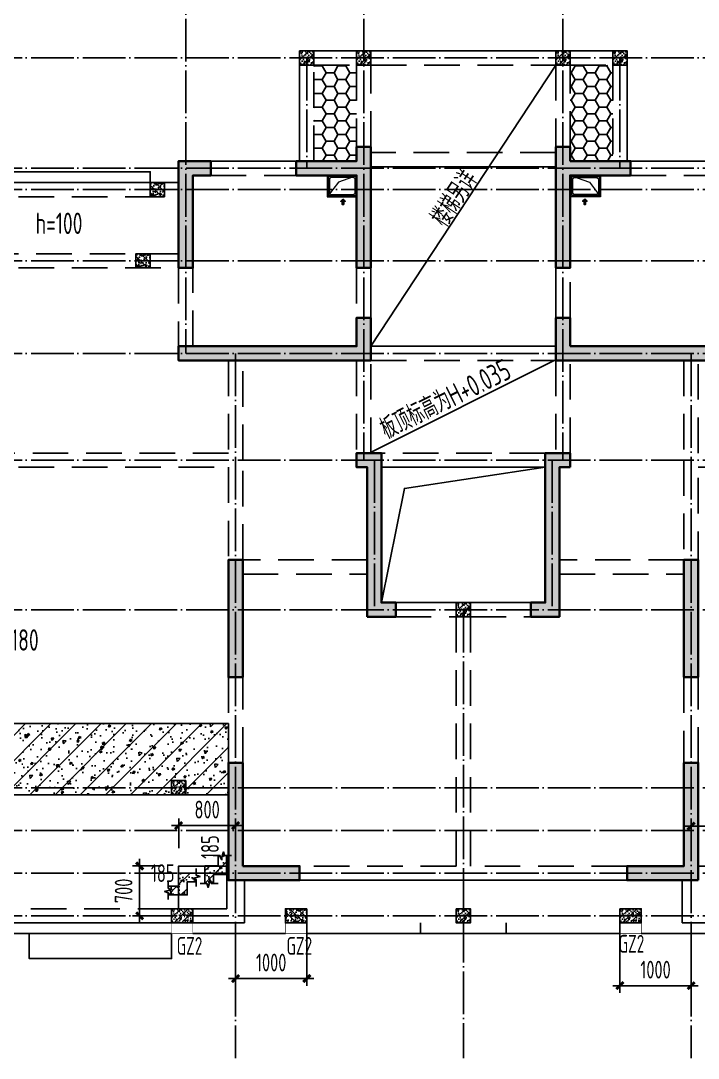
# Model space of a CAD drawing. Extents: x 393367 to 3005760, y 4998 to 826018.
# Drawn here: x 2527692 to 2537211, y 280619 to 295190 of the extents above; entities that cross this region are included whole.
import ezdxf
from ezdxf.enums import TextEntityAlignment as Align

# ---------------------------------------------------------------- set-up
doc = ezdxf.new("R2010")
doc.units = 0
doc.header["$LTSCALE"] = 1000
for name, pattern in [('DASH', [0.35, 0.25, -0.1]), ('DASHED', [0.75, 0.5, -0.25]), ('DOTE', [2.42, 2, -0.2, 0.02, -0.2])]:
    doc.linetypes.add(name, pattern=pattern)
doc.layers.get('0').update_dxf_attribs({"linetype": 'CONTINUOUS'})
doc.layers.get('Defpoints').update_dxf_attribs({"linetype": 'CONTINUOUS'})
for name, color, linetype in [('BEAM', 4, 'DASH'), ('COLU', 7, 'CONTINUOUS'), ('DIM', 3, 'CONTINUOUS'), ('DOTE', 8, 'DOTE'), ('PUB_HATCH', 8, 'CONTINUOUS'), ('ROOF', 183, 'CONTINUOUS'), ('S-引出线', 40, 'CONTINUOUS'), ('S-板负筋标注', 7, 'CONTINUOUS'), ('S-构造柱', 212, 'CONTINUOUS'), ('S-构造柱编号', 130, 'CONTINUOUS'), ('S-梁', 4, 'DASHED'), ('S-梁实线', 4, 'CONTINUOUS'), ('S-楼板文字', 7, 'CONTINUOUS'), ('S-洞口边线', 7, 'CONTINUOUS'), ('S-砼墙', 150, 'CONTINUOUS'), ('S-砼墙填充', 251, 'CONTINUOUS'), ('S-降板填充', 75, 'CONTINUOUS'), ('THIN', 7, 'CONTINUOUS'), ('建筑-排气道', 9, 'CONTINUOUS'), ('看线', 251, 'CONTINUOUS')]:
    doc.layers.add(name, color=color, linetype=linetype)
for name, color, linetype, lineweight in [('DIM_IDEN', 3, 'CONTINUOUS', 15), ('LVTRY', 1, 'CONTINUOUS', 13), ('立面-洞口示意', 214, 'CONTINUOUS', 13)]:
    doc.layers.add(name, color=color, linetype=linetype, lineweight=lineweight)
doc.styles.add('TSSD_Rein', font='Tssdeng.shx', dxfattribs={"width": 0.7, "bigfont": 'hztxt.shx'})
doc.dimstyles.new('TSSD_100_100$0', dxfattribs={"dimtxt": 250, "dimasz": 100, "dimexe": 100, "dimexo": 250, "dimgap": 100, "dimtad": 1, "dimdec": 0, "dimzin": 0, "dimdsep": 46, "dimtxsty": 'TSSD_Rein', "dimblk": 'ARCHTICK', "dimcen": 0, "dimdle": 100, "dimclrt": 7, "dimadec": 0, "dimazin": 0, "dimtfac": 1, "dimtdec": 0, "dimtix": 1, "dimtmove": 2, "dimatfit": 3, "dimldrblk": '_tsdbk', "dimfxl": 1, "dimtolj": 1, "dimtzin": 0, "dimarcsym": 0})

# ---------------------------------------------------------------- blocks, each defined once
blk = doc.blocks.new('A$C427E36F2')
at = {"layer": 'DOTE', "linetype": 'DOTE', "ltscale": 0.3}
for p, q in [((44000, 20850), (44000, 14700)), ((46500, 20850), (46500, 13200)), ((49300, 20850), (49300, 13200)), ((4800, 18850), (63600, 18850)), ((45700, 18850), (45700, 17300)), ((50100, 18850), (50100, 17300)), ((4800, 17300), (63600, 17300)), ((4800, 17000), (63600, 17000)), ((4800, 16000), (63600, 16000)), ((4800, 14700), (63600, 14700)), ((44700, 14700), (44700, 4800)), ((51100, 14700), (51100, 4800)), ((4800, 13200), (63600, 13200)), ((46650, 13200), (46650, 11100)), ((49150, 13200), (49150, 11100)), ((4800, 11100), (63600, 11100)), ((47900, 11100), (47900, 4800)), ((4800, 8600), (63600, 8600)), ((4800, 8000), (63600, 8000)), ((4800, 7400), (63600, 7400)), ((4800, 6800), (63600, 6800))]:
    blk.add_line(p, q, dxfattribs=at)
blk = doc.blocks.new('A$C3AD31606')
at = {"layer": 'BEAM', "linetype": 'ByBlock'}
h = blk.add_hatch(dxfattribs=at)
h.set_pattern_fill('ARMORED', color=252, scale=50, angle=180, style=0)
h.set_pattern_definition([(230, (-186570.94, 1916511.6), (-358.63009, 31.376067), [37.5, -412.5]), (175, (-186570.94, 1916511.6), (69.37567, -376.09607), [30, -330]), (280.4514, (-186600.83, 1916514.23), (-289.25469, -344.71977), [31.870095, -350.571056]), (226.1842, (-186570.94, 1916411.6), (-533.62052, 82.75951), [56.25, -618.75]), (276.6356, (-186615.4, 1916418.5), (-467.33135, -487.05894), [47.80514, -525.8565]), (171.1842, (-186570.94, 1916411.6), (-467.33097, -487.0593), [45, -495]), (201, (-186620.94, 1916436.6), (-298.453526, 201.309445), [37.5, -412.5]), (146, (-186620.94, 1916436.6), (-121.657666, -362.57502), [30, -330]), (251.4514, (-186645.8, 1916453.4), (-420.111314, -161.26525), [31.870095, -350.571056]), (217.5, (-186570.94, 1916511.61), (-6.079928, -166.446927), [0, -326, 0, -335, 0, -331.25]), (187.5, (-186570.94, 1916511.61), (-131.534769, -197.205856), [0, -191, 0, -318.5, 0, -126.25]), (147.5, (-186459.44, 1916511.61), (-266.911218, 11.277436), [0, -125, 0, -390, 0, -517.5]), (137.5, (-186409.44, 1916511.61), (-291.593085, -50.05249), [0, -162.5, 0, -259, 0, -367.5]), (225, (-186570.94, 1916511.61), (176.776695, -176.776695), [])])
h.paths.add_polyline_path([(37900, 2090), (31100, 2090), (31100, 3090), (37900, 3090)])
at = {"layer": 'S-构造柱'}
h = blk.add_hatch(dxfattribs=at)
h.set_pattern_fill('ARMORED', color=256, scale=15, angle=-90, style=0)
h.set_pattern_definition([(220, (193289.31, 3291013.78), (9.4128202, -107.5890274), [11.25, -123.75]), (275, (193289.31, 3291013.78), (-112.82882, 20.8127), [9, -99]), (169.5486, (193290.1, 3291004.81), (-103.4159313, -86.7764073), [9.5610285, -105.1713168]), (223.8158, (193259.31, 3291013.78), (24.827852, -160.0861573), [16.875, -185.625]), (173.3644, (193261.38, 3291000.44), (-146.117681, -140.199406), [14.341543, -157.75695]), (278.8158, (193259.31, 3291013.78), (-146.11779, -140.199292), [13.5, -148.5]), (249, (193266.81, 3290998.78), (60.3928336, -89.5360578), [11.25, -123.75]), (304, (193266.81, 3290998.78), (-108.7725068, -36.4972998), [9, -99]), (198.5486, (193271.84, 3290991.32), (-48.3795745, -126.0333943), [9.5610285, -105.1713168]), (232.5, (193289.31, 3291013.778), (-49.93407807, -1.8239783), [0, -97.8, 0, -100.5, 0, -99.375]), (262.5, (193289.31, 3291013.78), (-59.1617568, -39.4604306), [0, -57.3, 0, -95.55, 0, -37.875]), (302.5, (193289.31, 3291047.228), (3.38323076, -80.07336543), [0, -37.5, 0, -117, 0, -155.25]), (312.5, (193289.31, 3291062.23), (-15.0157473, -87.4779254), [0, -48.75, 0, -77.7, 0, -110.25]), (225, (193289.31, 3291013.78), (-53.0330086, 53.0330086), [])])
h.paths.add_polyline_path([(38900, 12540), (38900, 12340), (39100, 12340), (39100, 12540)])
h = blk.add_hatch(dxfattribs=at)
h.set_pattern_fill('ARMORED', color=256, scale=15, angle=-90, style=0)
h.set_pattern_definition([(220, (194089.31, 3291013.78), (9.4128202, -107.5890274), [11.25, -123.75]), (275, (194089.31, 3291013.78), (-112.82882, 20.8127), [9, -99]), (169.5486, (194090.1, 3291004.81), (-103.4159313, -86.7764073), [9.5610285, -105.1713168]), (223.8158, (194059.31, 3291013.78), (24.827852, -160.0861573), [16.875, -185.625]), (173.3644, (194061.38, 3291000.44), (-146.117681, -140.199406), [14.341543, -157.75695]), (278.8158, (194059.31, 3291013.78), (-146.11779, -140.199292), [13.5, -148.5]), (249, (194066.81, 3290998.78), (60.3928336, -89.5360578), [11.25, -123.75]), (304, (194066.81, 3290998.78), (-108.7725068, -36.4972998), [9, -99]), (198.5486, (194071.84, 3290991.32), (-48.3795745, -126.0333943), [9.5610285, -105.1713168]), (232.5, (194089.31, 3291013.778), (-49.93407807, -1.8239783), [0, -97.8, 0, -100.5, 0, -99.375]), (262.5, (194089.31, 3291013.78), (-59.1617568, -39.4604306), [0, -57.3, 0, -95.55, 0, -37.875]), (302.5, (194089.31, 3291047.228), (3.38323076, -80.07336543), [0, -37.5, 0, -117, 0, -155.25]), (312.5, (194089.31, 3291062.23), (-15.0157473, -87.4779254), [0, -48.75, 0, -77.7, 0, -110.25]), (225, (194089.31, 3291013.78), (-53.0330086, 53.0330086), [])])
h.paths.add_polyline_path([(39700, 12540), (39700, 12340), (39900, 12340), (39900, 12540)])
h = blk.add_hatch(dxfattribs=at)
h.set_pattern_fill('ARMORED', color=256, scale=15, angle=-90, style=0)
h.set_pattern_definition([(220, (196889.31, 3291013.78), (9.4128202, -107.5890274), [11.25, -123.75]), (275, (196889.31, 3291013.78), (-112.82882, 20.8127), [9, -99]), (169.5486, (196890.1, 3291004.81), (-103.4159313, -86.7764073), [9.5610285, -105.1713168]), (223.8158, (196859.31, 3291013.78), (24.827852, -160.0861573), [16.875, -185.625]), (173.3644, (196861.38, 3291000.44), (-146.117681, -140.199406), [14.341543, -157.75695]), (278.8158, (196859.31, 3291013.78), (-146.11779, -140.199292), [13.5, -148.5]), (249, (196866.81, 3290998.78), (60.3928336, -89.5360578), [11.25, -123.75]), (304, (196866.81, 3290998.78), (-108.7725068, -36.4972998), [9, -99]), (198.5486, (196871.84, 3290991.32), (-48.3795745, -126.0333943), [9.5610285, -105.1713168]), (232.5, (196889.31, 3291013.778), (-49.93407807, -1.8239783), [0, -97.8, 0, -100.5, 0, -99.375]), (262.5, (196889.31, 3291013.78), (-59.1617568, -39.4604306), [0, -57.3, 0, -95.55, 0, -37.875]), (302.5, (196889.31, 3291047.228), (3.38323076, -80.07336543), [0, -37.5, 0, -117, 0, -155.25]), (312.5, (196889.31, 3291062.23), (-15.0157473, -87.4779254), [0, -48.75, 0, -77.7, 0, -110.25]), (225, (196889.31, 3291013.78), (-53.0330086, 53.0330086), [])])
h.paths.add_polyline_path([(42500, 12540), (42500, 12340), (42700, 12340), (42700, 12540)])
h = blk.add_hatch(dxfattribs=at)
h.set_pattern_fill('ARMORED', color=256, scale=15, angle=-90, style=0)
h.set_pattern_definition([(220, (197689.31, 3291013.78), (9.4128202, -107.5890274), [11.25, -123.75]), (275, (197689.31, 3291013.78), (-112.82882, 20.8127), [9, -99]), (169.5486, (197690.1, 3291004.81), (-103.4159313, -86.7764073), [9.5610285, -105.1713168]), (223.8158, (197659.31, 3291013.78), (24.827852, -160.0861573), [16.875, -185.625]), (173.3644, (197661.38, 3291000.44), (-146.117681, -140.199406), [14.341543, -157.75695]), (278.8158, (197659.31, 3291013.78), (-146.11779, -140.199292), [13.5, -148.5]), (249, (197666.81, 3290998.78), (60.3928336, -89.5360578), [11.25, -123.75]), (304, (197666.81, 3290998.78), (-108.7725068, -36.4972998), [9, -99]), (198.5486, (197671.84, 3290991.32), (-48.3795745, -126.0333943), [9.5610285, -105.1713168]), (232.5, (197689.31, 3291013.778), (-49.93407807, -1.8239783), [0, -97.8, 0, -100.5, 0, -99.375]), (262.5, (197689.31, 3291013.78), (-59.1617568, -39.4604306), [0, -57.3, 0, -95.55, 0, -37.875]), (302.5, (197689.31, 3291047.228), (3.38323076, -80.07336543), [0, -37.5, 0, -117, 0, -155.25]), (312.5, (197689.31, 3291062.23), (-15.0157473, -87.4779254), [0, -48.75, 0, -77.7, 0, -110.25]), (225, (197689.31, 3291013.78), (-53.0330086, 53.0330086), [])])
h.paths.add_polyline_path([(43300, 12540), (43300, 12340), (43500, 12340), (43500, 12540)])
h = blk.add_hatch(dxfattribs=at)
h.set_pattern_fill('ARMORED', color=256, scale=15, angle=-90, style=0)
h.set_pattern_definition([(320, (-117389.41, 3289163.765), (-9.4128202, -107.5890274), [11.25, -123.75]), (265, (-117389.41, 3289163.77), (112.82882, 20.8127), [9, -99]), (10.4514, (-117390.19, 3289154.8), (103.4159313, -86.7764073), [9.5610285, -105.1713168]), (316.1842, (-117359.41, 3289163.77), (-24.827852, -160.0861573), [16.875, -185.625]), (6.6356, (-117361.48, 3289150.42), (146.117681, -140.199406), [14.341543, -157.75695]), (261.1842, (-117359.41, 3289163.77), (146.11779, -140.199292), [13.5, -148.5]), (291, (-117366.91, 3289148.765), (-60.3928336, -89.5360578), [11.25, -123.75]), (236, (-117366.91, 3289148.77), (108.7725068, -36.4972998), [9, -99]), (341.4514, (-117371.94, 3289141.3), (48.3795745, -126.0333943), [9.5610285, -105.1713168]), (307.5, (-117389.41, 3289163.765), (49.93407807, -1.8239783), [0, -97.8, 0, -100.5, 0, -99.375]), (277.5, (-117389.41, 3289163.765), (59.1617568, -39.4604306), [0, -57.3, 0, -95.55, 0, -37.875]), (237.5, (-117389.41, 3289197.215), (-3.38323076, -80.07336543), [0, -37.5, 0, -117, 0, -155.25]), (227.5, (-117389.41, 3289212.215), (15.0157473, -87.4779254), [0, -48.75, 0, -77.7, 0, -110.25]), (315, (-117389.41, 3289163.765), (53.0330086, 53.0330086), [])])
h.paths.add_polyline_path([(37000, 10690), (37000, 10490), (36800, 10490), (36800, 10690)])
h = blk.add_hatch(dxfattribs=at)
h.set_pattern_fill('ARMORED', color=256, scale=15, angle=-90, style=0)
h.set_pattern_definition([(320, (-117589.41, 3288163.77), (-9.4128202, -107.5890274), [11.25, -123.75]), (265, (-117589.41, 3288163.77), (112.82882, 20.8127), [9, -99]), (10.4514, (-117590.19, 3288154.8), (103.4159313, -86.7764073), [9.5610285, -105.1713168]), (316.1842, (-117559.41, 3288163.77), (-24.827852, -160.0861573), [16.875, -185.625]), (6.6356, (-117561.48, 3288150.43), (146.117681, -140.199406), [14.341543, -157.75695]), (261.1842, (-117559.41, 3288163.77), (146.11779, -140.199292), [13.5, -148.5]), (291, (-117566.91, 3288148.77), (-60.3928336, -89.5360578), [11.25, -123.75]), (236, (-117566.91, 3288148.77), (108.7725068, -36.4972998), [9, -99]), (341.4514, (-117571.94, 3288141.31), (48.3795745, -126.0333943), [9.5610285, -105.1713168]), (307.5, (-117589.41, 3288163.77), (49.93407807, -1.8239783), [0, -97.8, 0, -100.5, 0, -99.375]), (277.5, (-117589.41, 3288163.77), (59.1617568, -39.4604306), [0, -57.3, 0, -95.55, 0, -37.875]), (237.5, (-117589.41, 3288197.22), (-3.38323076, -80.07336543), [0, -37.5, 0, -117, 0, -155.25]), (227.5, (-117589.41, 3288212.22), (15.0157473, -87.4779254), [0, -48.75, 0, -77.7, 0, -110.25]), (315, (-117589.41, 3288163.77), (53.0330086, 53.0330086), [])])
h.paths.add_polyline_path([(36800, 9690), (36800, 9490), (36600, 9490), (36600, 9690)])
h = blk.add_hatch(dxfattribs=at)
h.set_pattern_fill('ARMORED', color=256, scale=15, angle=-90, style=0)
h.set_pattern_definition([(220, (195489.31, 3283263.765), (9.4128202, -107.5890274), [11.25, -123.75]), (275, (195489.31, 3283263.77), (-112.82882, 20.8127), [9, -99]), (169.5486, (195490.1, 3283254.8), (-103.4159313, -86.7764073), [9.5610285, -105.1713168]), (223.8158, (195459.31, 3283263.77), (24.827852, -160.0861573), [16.875, -185.625]), (173.3644, (195461.38, 3283250.42), (-146.117681, -140.199406), [14.341543, -157.75695]), (278.8158, (195459.31, 3283263.77), (-146.11779, -140.199292), [13.5, -148.5]), (249, (195466.81, 3283248.765), (60.3928336, -89.5360578), [11.25, -123.75]), (304, (195466.81, 3283248.77), (-108.7725068, -36.4972998), [9, -99]), (198.5486, (195471.84, 3283241.3), (-48.3795745, -126.0333943), [9.5610285, -105.1713168]), (232.5, (195489.31, 3283263.765), (-49.93407807, -1.8239783), [0, -97.8, 0, -100.5, 0, -99.375]), (262.5, (195489.31, 3283263.765), (-59.1617568, -39.4604306), [0, -57.3, 0, -95.55, 0, -37.875]), (302.5, (195489.31, 3283297.215), (3.38323076, -80.07336543), [0, -37.5, 0, -117, 0, -155.25]), (312.5, (195489.31, 3283312.215), (-15.0157473, -87.4779254), [0, -48.75, 0, -77.7, 0, -110.25]), (225, (195489.31, 3283263.765), (-53.0330086, 53.0330086), [])])
h.paths.add_polyline_path([(41100, 4790), (41100, 4590), (41300, 4590), (41300, 4790)])
h = blk.add_hatch(dxfattribs=at)
h.set_pattern_fill('ARMORED', color=256, scale=15, angle=-90, style=0)
h.set_pattern_definition([(220, (191489.41, 3280763.76), (9.4128202, -107.5890274), [11.25, -123.75]), (275, (191489.41, 3280763.76), (-112.82882, 20.8127), [9, -99]), (169.5486, (191490.19, 3280754.8), (-103.4159313, -86.7764073), [9.5610285, -105.1713168]), (223.8158, (191459.41, 3280763.76), (24.827852, -160.0861573), [16.875, -185.625]), (173.3644, (191461.48, 3280750.42), (-146.117681, -140.199406), [14.341543, -157.75695]), (278.8158, (191459.4, 3280763.76), (-146.11779, -140.199292), [13.5, -148.5]), (249, (191466.91, 3280748.76), (60.3928336, -89.5360578), [11.25, -123.75]), (304, (191466.91, 3280748.76), (-108.7725068, -36.4972998), [9, -99]), (198.5486, (191471.94, 3280741.3), (-48.3795745, -126.0333943), [9.5610285, -105.1713168]), (232.5, (191489.408, 3280763.76), (-49.93407807, -1.8239783), [0, -97.8, 0, -100.5, 0, -99.375]), (262.5, (191489.41, 3280763.76), (-59.1617568, -39.4604306), [0, -57.3, 0, -95.55, 0, -37.875]), (302.5, (191489.408, 3280797.21), (3.38323076, -80.07336543), [0, -37.5, 0, -117, 0, -155.25]), (312.5, (191489.41, 3280812.21), (-15.0157473, -87.4779254), [0, -48.75, 0, -77.7, 0, -110.25]), (225, (191489.41, 3280763.76), (-53.0330086, 53.0330086), [])])
h.paths.add_polyline_path([(37100, 2290), (37100, 2090), (37300, 2090), (37300, 2290)])
h = blk.add_hatch(dxfattribs=at)
h.set_pattern_fill('ARMORED', color=256, scale=15, angle=-90, style=0)
h.set_pattern_definition([(220, (191489.41, 3278963.76), (9.4128202, -107.5890274), [11.25, -123.75]), (275, (191489.41, 3278963.76), (-112.82882, 20.8127), [9, -99]), (169.5486, (191490.19, 3278954.8), (-103.4159313, -86.7764073), [9.5610285, -105.1713168]), (223.8158, (191459.41, 3278963.76), (24.827852, -160.0861573), [16.875, -185.625]), (173.3644, (191461.48, 3278950.42), (-146.117681, -140.199406), [14.341543, -157.75695]), (278.8158, (191459.4, 3278963.76), (-146.11779, -140.199292), [13.5, -148.5]), (249, (191466.91, 3278948.76), (60.3928336, -89.5360578), [11.25, -123.75]), (304, (191466.91, 3278948.76), (-108.7725068, -36.4972998), [9, -99]), (198.5486, (191471.94, 3278941.3), (-48.3795745, -126.0333943), [9.5610285, -105.1713168]), (232.5, (191489.408, 3278963.76), (-49.93407807, -1.8239783), [0, -97.8, 0, -100.5, 0, -99.375]), (262.5, (191489.41, 3278963.76), (-59.1617568, -39.4604306), [0, -57.3, 0, -95.55, 0, -37.875]), (302.5, (191489.408, 3278997.21), (3.38323076, -80.07336543), [0, -37.5, 0, -117, 0, -155.25]), (312.5, (191489.41, 3279012.21), (-15.0157473, -87.4779254), [0, -48.75, 0, -77.7, 0, -110.25]), (225, (191489.41, 3278963.76), (-53.0330086, 53.0330086), [])])
h.paths.add_polyline_path([(37100, 490), (37100, 290), (37400, 290), (37400, 490)])
h = blk.add_hatch(dxfattribs=at)
h.set_pattern_fill('ARMORED', color=256, scale=15, angle=-90, style=0)
h.set_pattern_definition([(320, (-115389.41, 3278963.765), (-9.4128202, -107.5890274), [11.25, -123.75]), (265, (-115389.41, 3278963.76), (112.82882, 20.8127), [9, -99]), (10.4514, (-115390.2, 3278954.8), (103.4159313, -86.7764073), [9.5610285, -105.1713168]), (316.1842, (-115359.41, 3278963.76), (-24.827852, -160.0861573), [16.875, -185.625]), (6.6356, (-115361.48, 3278950.42), (146.117681, -140.199406), [14.341543, -157.75695]), (261.1842, (-115359.41, 3278963.76), (146.11779, -140.199292), [13.5, -148.5]), (291, (-115366.91, 3278948.765), (-60.3928336, -89.5360578), [11.25, -123.75]), (236, (-115366.91, 3278948.76), (108.7725068, -36.4972998), [9, -99]), (341.4514, (-115371.94, 3278941.3), (48.3795745, -126.0333943), [9.5610285, -105.1713168]), (307.5, (-115389.41, 3278963.765), (49.93407807, -1.8239783), [0, -97.8, 0, -100.5, 0, -99.375]), (277.5, (-115389.41, 3278963.765), (59.1617568, -39.4604306), [0, -57.3, 0, -95.55, 0, -37.875]), (237.5, (-115389.41, 3278997.215), (-3.38323076, -80.07336543), [0, -37.5, 0, -117, 0, -155.25]), (227.5, (-115389.41, 3279012.215), (15.0157473, -87.4779254), [0, -48.75, 0, -77.7, 0, -110.25]), (315, (-115389.41, 3278963.765), (53.0330086, 53.0330086), [])])
h.paths.add_polyline_path([(39000, 490), (39000, 290), (38700, 290), (38700, 490)])
h = blk.add_hatch(dxfattribs=at)
h.set_pattern_fill('ARMORED', color=256, scale=15, angle=-90, style=0)
h.set_pattern_definition([(220, (195489.41, 3278963.765), (9.4128202, -107.5890274), [11.25, -123.75]), (275, (195489.41, 3278963.77), (-112.82882, 20.8127), [9, -99]), (169.5486, (195490.19, 3278954.8), (-103.4159313, -86.7764073), [9.5610285, -105.1713168]), (223.8158, (195459.41, 3278963.77), (24.827852, -160.0861573), [16.875, -185.625]), (173.3644, (195461.48, 3278950.42), (-146.117681, -140.199406), [14.341543, -157.75695]), (278.8158, (195459.4, 3278963.77), (-146.11779, -140.199292), [13.5, -148.5]), (249, (195466.91, 3278948.765), (60.3928336, -89.5360578), [11.25, -123.75]), (304, (195466.91, 3278948.77), (-108.7725068, -36.4972998), [9, -99]), (198.5486, (195471.94, 3278941.3), (-48.3795745, -126.0333943), [9.5610285, -105.1713168]), (232.5, (195489.408, 3278963.765), (-49.93407807, -1.8239783), [0, -97.8, 0, -100.5, 0, -99.375]), (262.5, (195489.41, 3278963.765), (-59.1617568, -39.4604306), [0, -57.3, 0, -95.55, 0, -37.875]), (302.5, (195489.41, 3278997.215), (3.38323076, -80.07336543), [0, -37.5, 0, -117, 0, -155.25]), (312.5, (195489.41, 3279012.215), (-15.0157473, -87.4779254), [0, -48.75, 0, -77.7, 0, -110.25]), (225, (195489.41, 3278963.765), (-53.0330086, 53.0330086), [])])
h.paths.add_polyline_path([(41100, 490), (41100, 290), (41300, 290), (41300, 490)])
h = blk.add_hatch(dxfattribs=at)
h.set_pattern_fill('ARMORED', color=256, scale=15, angle=-90, style=0)
h.set_pattern_definition([(220, (197789.41, 3278963.76), (9.4128202, -107.5890274), [11.25, -123.75]), (275, (197789.41, 3278963.76), (-112.82882, 20.8127), [9, -99]), (169.5486, (197790.19, 3278954.8), (-103.4159313, -86.7764073), [9.5610285, -105.1713168]), (223.8158, (197759.41, 3278963.76), (24.827852, -160.0861573), [16.875, -185.625]), (173.3644, (197761.48, 3278950.42), (-146.117681, -140.199406), [14.341543, -157.75695]), (278.8158, (197759.41, 3278963.76), (-146.11779, -140.199292), [13.5, -148.5]), (249, (197766.91, 3278948.76), (60.3928336, -89.5360578), [11.25, -123.75]), (304, (197766.91, 3278948.76), (-108.7725068, -36.4972998), [9, -99]), (198.5486, (197771.94, 3278941.3), (-48.3795745, -126.0333943), [9.5610285, -105.1713168]), (232.5, (197789.41, 3278963.76), (-49.93407807, -1.8239783), [0, -97.8, 0, -100.5, 0, -99.375]), (262.5, (197789.41, 3278963.76), (-59.1617568, -39.4604306), [0, -57.3, 0, -95.55, 0, -37.875]), (302.5, (197789.41, 3278997.21), (3.38323076, -80.07336543), [0, -37.5, 0, -117, 0, -155.25]), (312.5, (197789.41, 3279012.21), (-15.0157473, -87.4779254), [0, -48.75, 0, -77.7, 0, -110.25]), (225, (197789.41, 3278963.76), (-53.0330086, 53.0330086), [])])
h.paths.add_polyline_path([(43400, 490), (43400, 290), (43700, 290), (43700, 490)])
at = {"layer": 'BEAM', "linetype": 'ByBlock'}
blk.add_lwpolyline([(37900, 2090), (31100, 2090), (31100, 3090), (37900, 3090)], close=True, dxfattribs=at)
at = {"layer": 'S-构造柱'}
for points in [[(38900, 12540), (38900, 12340), (39100, 12340), (39100, 12540)], [(39700, 12540), (39700, 12340), (39900, 12340), (39900, 12540)], [(42500, 12540), (42500, 12340), (42700, 12340), (42700, 12540)], [(43300, 12540), (43300, 12340), (43500, 12340), (43500, 12540)], [(37000, 10690), (37000, 10490), (36800, 10490), (36800, 10690)], [(36800, 9690), (36800, 9490), (36600, 9490), (36600, 9690)], [(41100, 4790), (41100, 4590), (41300, 4590), (41300, 4790)], [(37100, 2290), (37100, 2090), (37300, 2090), (37300, 2290)], [(37100, 490), (37100, 290), (37400, 290), (37400, 490)], [(39000, 490), (39000, 290), (38700, 290), (38700, 490)], [(41100, 490), (41100, 290), (41300, 290), (41300, 490)], [(43400, 490), (43400, 290), (43700, 290), (43700, 490)]]:
    blk.add_lwpolyline(points, close=True, dxfattribs=at)
at = {"layer": 'S-构造柱编号', "color": 2, "linetype": 'ByBlock', "style": 'TSSD_Rein', "width": 0.65}
for p in [(37173, -157, 0), (38716, -157, 0), (43382, -127, 0)]:
    blk.add_text('GZ2', height=250, dxfattribs=at).set_placement(p)
blk = doc.blocks.new('A$C5B1C5F32')
at = {"color": 30, "const_width": 8}
for points in [[(37250, 500), (37250, 350), (37550, 350), (37550, 500)], [(38850, 500), (38850, 350), (39150, 350), (39150, 500)], [(43850, 500), (43850, 350), (43550, 350), (43550, 500)]]:
    blk.add_lwpolyline(points, dxfattribs=at)
at = {"layer": '看线', "color": 202, "ltscale": 0.5}
for points in [[(34750, 10900), (34750, 11050), (36950, 11050), (36950, 10900)], [(39150, 500), (39150, 350), (40750, 350), (40750, 500)], [(41950, 500), (41950, 350), (43550, 350), (43550, 500)], [(37250, 350), (31350, 350)], [(35250, 350), (35250, 0), (37250, 0), (37250, 350)], [(38850, 350), (37550, 350)], [(41350, 350), (39150, 350)], [(41350, 350), (43550, 350)], [(43850, 350), (45150, 350)]]:
    blk.add_lwpolyline(points, dxfattribs=at)
blk = doc.blocks.new('A$C3E0034D9')
at = {"layer": 'S-砼墙填充'}
for points in [[(38850, 10700), (38850, 10500), (39700, 10500), (39700, 9200), (39900, 9200), (39900, 10900), (39700, 10900), (39700, 10700)], [(42700, 10700), (42700, 10900), (42500, 10900), (42500, 9200), (42700, 9200), (42700, 10500), (43550, 10500), (43550, 10700)], [(37200, 9200), (37400, 9200), (37400, 10500), (37650, 10500), (37650, 10700), (37200, 10700)], [(37200, 8100), (37200, 7900), (39900, 7900), (39900, 8500), (39700, 8500), (39700, 8100)], [(42700, 8100), (42700, 8500), (42500, 8500), (42500, 7900), (45200, 7900), (45200, 8100)], [(39850, 4300), (40250, 4300), (40250, 4500), (40050, 4500), (40050, 6600), (39700, 6600), (39700, 6400), (39850, 6400)], [(42700, 6400), (42700, 6600), (42350, 6600), (42350, 4500), (42150, 4500), (42150, 4300), (42550, 4300), (42550, 6400)], [(38100, 3450), (38100, 5100), (37900, 5100), (37900, 3450)], [(44500, 3450), (44500, 5100), (44300, 5100), (44300, 3450)], [(38100, 800), (38100, 2250), (37900, 2250), (37900, 600), (38900, 600), (38900, 800)], [(44500, 600), (44500, 2250), (44300, 2250), (44300, 800), (43500, 800), (43500, 600)]]:
    blk.add_hatch(color=142, dxfattribs=at).paths.add_polyline_path(points)
at = {"layer": 'S-梁'}
for p, q in [((39100, 12050), (39700, 12050)), ((39100, 10700), (39100, 12050)), ((39700, 12050), (39700, 10900)), ((39900, 12050), (42500, 12050)), ((39900, 10900), (39900, 12050)), ((42500, 12050), (42500, 10900)), ((42700, 10900), (42700, 12050)), ((42700, 12050), (43300, 12050)), ((43300, 12050), (43300, 10700)), ((42500, 10820), (39900, 10820)), ((37650, 10500), (38850, 10500)), ((43550, 10500), (44750, 10500)), ((34200, 10200), (37200, 10200)), ((37200, 9400), (34200, 9400)), ((34200, 9200), (37200, 9200)), ((37200, 9200), (37200, 8100)), ((37400, 8100), (37400, 9200)), ((39700, 9200), (39700, 8500)), ((42700, 8500), (42700, 9200)), ((37900, 7900), (37900, 6600)), ((38100, 6500), (38100, 7900)), ((39700, 7900), (39700, 6600)), ((39900, 6600), (39900, 7900)), ((39900, 7900), (42500, 7900)), ((42500, 7900), (42500, 6600)), ((42700, 6600), (42700, 7900)), ((44300, 7900), (44300, 6500)), ((44500, 6600), (44500, 7900)), ((37900, 6600), (34200, 6600)), ((42350, 6600), (40050, 6600)), ((48200, 6600), (44500, 6600)), ((38100, 5100), (38100, 6500)), ((44300, 6500), (44300, 5100)), ((34200, 6400), (37900, 6400)), ((37900, 6400), (37900, 5000)), ((44500, 6400), (48200, 6400)), ((44500, 5000), (44500, 6400)), ((39850, 5100), (38100, 5100)), ((44300, 5100), (42550, 5100)), ((38100, 4900), (39850, 4900)), ((42550, 4900), (44300, 4900)), ((40250, 4300), (41100, 4300)), ((41100, 4300), (41100, 800)), ((41300, 4300), (42150, 4300)), ((41300, 800), (41300, 4300)), ((37900, 3450), (37900, 2250)), ((38100, 2250), (38100, 3450)), ((44300, 3450), (44300, 2250)), ((44500, 2250), (44500, 3450)), ((41100, 800), (38900, 800)), ((43500, 800), (41300, 800)), ((37875, 700), (37875, 200)), ((37875, 200), (31100, 200))]:
    blk.add_line(p, q, dxfattribs=at)
at = {"layer": 'S-梁实线'}
for p, q in [((39800, 12250), (38900, 12250)), ((38900, 12250), (38900, 10700)), ((42600, 12250), (39800, 12250)), ((43500, 12250), (42600, 12250)), ((43500, 10700), (43500, 12250)), ((38850, 10700), (37650, 10700)), ((44750, 10700), (43550, 10700)), ((39900, 10620), (42500, 10620)), ((37200, 10400), (34100, 10400)), ((39900, 8500), (39900, 9200)), ((42500, 9200), (42500, 8500)), ((42500, 8100), (39900, 8100)), ((40050, 6400), (42350, 6400)), ((41200, 4500), (40250, 4500)), ((42150, 4500), (41200, 4500)), ((38125, 0), (38125, 600)), ((38900, 600), (41200, 600)), ((41200, 600), (43500, 600)), ((44275, 600), (44275, 0)), ((31000, 0), (38125, 0)), ((44275, 0), (51400, 0))]:
    blk.add_line(p, q, dxfattribs=at)
at = {"layer": 'S-砼墙', "color": 150, "lineweight": 35}
for points in [[(38850, 10700), (38850, 10500), (39700, 10500), (39700, 9200), (39900, 9200), (39900, 10900), (39700, 10900), (39700, 10700)], [(42700, 10700), (42700, 10900), (42500, 10900), (42500, 9200), (42700, 9200), (42700, 10500), (43550, 10500), (43550, 10700)], [(37200, 9200), (37400, 9200), (37400, 10500), (37650, 10500), (37650, 10700), (37200, 10700)], [(37200, 8100), (37200, 7900), (39900, 7900), (39900, 8500), (39700, 8500), (39700, 8100)], [(42700, 8100), (42700, 8500), (42500, 8500), (42500, 7900), (45200, 7900), (45200, 8100)], [(39850, 4300), (40250, 4300), (40250, 4500), (40050, 4500), (40050, 6600), (39700, 6600), (39700, 6400), (39850, 6400)], [(42700, 6400), (42700, 6600), (42350, 6600), (42350, 4500), (42150, 4500), (42150, 4300), (42550, 4300), (42550, 6400)], [(38100, 3450), (38100, 5100), (37900, 5100), (37900, 3450)], [(44500, 3450), (44500, 5100), (44300, 5100), (44300, 3450)], [(38100, 800), (38100, 2250), (37900, 2250), (37900, 600), (38900, 600), (38900, 800)], [(44500, 600), (44500, 2250), (44300, 2250), (44300, 800), (43500, 800), (43500, 600)]]:
    blk.add_lwpolyline(points, close=True, dxfattribs=at)
blk = doc.blocks.new('*U2925')
h = blk.add_hatch(color=5)
h.set_gradient(color1=(0, 0, 255), rotation=180, tint=1)
h.paths.add_polyline_path([(0, 0), (-6.35, -6.35), (-6.35, -2.159), (-15, -2.159), (-15, 2.159), (-6.35, 2.159), (-6.35, 6.35)])
at = {"color": 0, "linetype": 'Continuous'}
blk.add_lwpolyline([(0, 0), (-6.35, -6.35), (-6.35, -2.159), (-15, -2.159), (-15, 2.159), (-6.35, 2.159), (-6.35, 6.35)], close=True, dxfattribs=at)
blk = doc.blocks.new('sgrsefv')
at = {"layer": 'PUB_HATCH'}
blk.add_hatch(color=256, dxfattribs=at).paths.add_polyline_path([(1112933, 840916), (1112933, 840646), (1113073, 840646), (1113073, 840661), (1112968, 840661), (1112948, 840681), (1112948, 840881), (1112968, 840901), (1113288, 840901), (1113308, 840881), (1113308, 840681), (1113288, 840661), (1113183, 840661), (1113183, 840646), (1113323, 840646), (1113323, 840916)])
at = {"layer": 'LVTRY', "color": 1}
for p, q in [((1113073, 840661), (1113073, 840646)), ((1113183, 840661), (1113183, 840646))]:
    blk.add_line(p, q, dxfattribs=at)
for points in [[(1112918, 840931), (1113338, 840931), (1113338, 840631), (1112918, 840631)], [(1112933, 840916), (1113323, 840916), (1113323, 840646), (1112933, 840646)], [(1113288, 840661), (1112968, 840661), (1112948, 840681), (1112948, 840881), (1112968, 840901), (1113288, 840901), (1113308, 840881), (1113308, 840681), (1113288, 840661)]]:
    blk.add_lwpolyline(points, close=True, dxfattribs=at)
at = {"layer": '立面-洞口示意'}
blk.add_lwpolyline([(1112918, 840931), (1113182, 840837), (1113338, 840631)], dxfattribs=at)
at = {"layer": '建筑-排气道', "xscale": -5, "yscale": 5, "zscale": 5, "rotation": 270}
blk.add_blockref('*U2925', (1113118, 840599), dxfattribs=at)
blk = doc.blocks.new('A$C27437B8F')
at = {"layer": 'COLU'}
h = blk.add_hatch(dxfattribs=at)
h.set_pattern_fill('ARMORED', color=256, scale=25, style=0)
h.set_pattern_definition([(50, (-2498093.91, -485689.56), (179.315046, -15.688034), [18.75, -206.25]), (355, (-2498093.91, -485689.56), (-34.687833, 188.048033), [15, -165]), (100.4514, (-2498078.97, -485690.86), (144.627345, 172.359886), [15.935047, -175.285528]), (46.1842, (-2498093.91, -485639.56), (266.810262, -41.379754), [28.125, -309.375]), (96.6356, (-2498071.68, -485643), (233.665676, 243.529468), [23.902572, -262.92825]), (351.1842, (-2498093.9, -485639.56), (233.665486, 243.52965), [22.5, -247.5]), (21, (-2498068.91, -485652.06), (149.226763, -100.654723), [18.75, -206.25]), (326, (-2498068.91, -485652.06), (60.828833, 181.287511), [15, -165]), (71.4514, (-2498056.48, -485660.44), (210.055657, 80.632624), [15.935047, -175.285528]), (37.5, (-2498093.913, -485689.555), (3.0399638, 83.2234635), [0, -163, 0, -167.5, 0, -165.625]), (7.5, (-2498093.91, -485689.555), (65.7673844, 98.602928), [0, -95.5, 0, -159.25, 0, -63.125]), (327.5, (-2498149.663, -485689.555), (133.455609, -5.638718), [0, -62.5, 0, -195, 0, -258.75]), (317.5, (-2498174.66, -485689.56), (145.7965423, 25.0262456), [0, -81.25, 0, -129.5, 0, -183.75]), (45, (-2498093.91, -485689.56), (-88.3883476, 88.3883476), [])])
h.paths.add_polyline_path([(318, 67), (318, 252), (446, 252), (446, 281), (393, 298), (499, 327), (446, 343), (446, 372), (198, 372), (198, 187), (53, 187), (53, 158), (106, 142), (0, 113), (53, 96), (53, 67)])
for points in [[(53, 187), (198, 187), (198, 372), (446, 372)], [(53, 67), (318, 67), (318, 252), (446, 252)]]:
    blk.add_lwpolyline(points, dxfattribs=at)
at = {"layer": 'THIN'}
for points in [[(446, 185), (446, 281), (393, 298), (499, 327), (446, 343), (446, 439)], [(53, 0), (53, 96), (0, 113), (106, 142), (53, 158), (53, 254)]]:
    blk.add_lwpolyline(points, dxfattribs=at)
blk = doc.blocks.new('_ArchTick')
at = {"color": 0, "linetype": 'ByBlock', "const_width": 0.4}
blk.add_lwpolyline([(-0.5, -0.5), (0.5, 0.5)], dxfattribs=at)
blk = doc.blocks.new('*D3054')
at = {"layer": 'Defpoints', "color": 0}
for p in [(2530711, 283886), (2529911, 283319), (2530711, 283319)]:
    blk.add_point(p, dxfattribs=at)
at = {"layer": 'DIM', "color": 0, "lineweight": -2}
for p, q in [((2529811, 283886), (2530811, 283886)), ((2529911, 283569), (2529911, 283986)), ((2530711, 283569), (2530711, 283986))]:
    blk.add_line(p, q, dxfattribs=at)
at = {"layer": 'DIM', "color": 0, "lineweight": -2, "xscale": 100, "yscale": 100, "zscale": 100, "rotation": 180}
blk.add_blockref('_ArchTick', (2529911, 283886), dxfattribs=at)
at = {"layer": 'DIM', "color": 0, "lineweight": -2, "xscale": 100, "yscale": 100, "zscale": 100}
blk.add_blockref('_ArchTick', (2530711, 283886), dxfattribs=at)
at = {"layer": 'DIM', "color": 7, "insert": (2530311, 284111), "char_height": 250, "attachment_point": 5, "style": 'TSSD_Rein'}
blk.add_mtext('\\A1;800', dxfattribs=at)
blk = doc.blocks.new('_tsdbk')
blk.add_line((-1, 0), (0, 0))
at = {"const_width": 0.5}
blk.add_lwpolyline([(-0.7, -0.7), (0.7, 0.7)], dxfattribs=at)
blk = doc.blocks.new('*D3051')
at = {"layer": 'Defpoints', "color": 0}
for p in [(2529911, 283319), (2529363, 282619), (2529911, 282619)]:
    blk.add_point(p, dxfattribs=at)
at = {"layer": 'DIM', "color": 0, "lineweight": -2}
for p, q in [((2529661, 283319), (2529263, 283319)), ((2529363, 283419), (2529363, 282519)), ((2529661, 282619), (2529263, 282619))]:
    blk.add_line(p, q, dxfattribs=at)
at = {"layer": 'DIM', "color": 0, "lineweight": -2, "xscale": 100, "yscale": 100, "zscale": 100}
for p, rotation in [((2529363, 283319), 90), ((2529363, 282619), 270)]:
    blk.add_blockref('_ArchTick', p, dxfattribs=dict(at, rotation=rotation))
at = {"layer": 'DIM', "color": 7, "insert": (2529138, 282969), "char_height": 250, "attachment_point": 5, "rotation": 90, "style": 'TSSD_Rein'}
blk.add_mtext('\\A1;700', dxfattribs=at)
blk = doc.blocks.new('*D3052')
at = {"layer": 'Defpoints', "color": 0}
for p in [(2537911, 283880), (2537111, 283319), (2537911, 283319)]:
    blk.add_point(p, dxfattribs=at)
at = {"layer": 'DIM', "color": 0, "lineweight": -2}
for p, q in [((2537011, 283880), (2538011, 283880)), ((2537111, 283569), (2537111, 283980)), ((2537911, 283569), (2537911, 283980))]:
    blk.add_line(p, q, dxfattribs=at)
at = {"layer": 'DIM', "color": 0, "lineweight": -2, "xscale": 100, "yscale": 100, "zscale": 100, "rotation": 180}
blk.add_blockref('_ArchTick', (2537111, 283880), dxfattribs=at)
at = {"layer": 'DIM', "color": 0, "lineweight": -2, "xscale": 100, "yscale": 100, "zscale": 100}
blk.add_blockref('_ArchTick', (2537911, 283880), dxfattribs=at)
at = {"layer": 'DIM', "color": 7, "insert": (2537511, 284105), "char_height": 250, "attachment_point": 5, "style": 'TSSD_Rein'}
blk.add_mtext('\\A1;800', dxfattribs=at)
blk = doc.blocks.new('*D3048')
at = {"layer": 'Defpoints', "color": 0}
for p in [(2530711, 282619), (2531711, 282619), (2531711, 281738)]:
    blk.add_point(p, dxfattribs=at)
at = {"layer": 'DIM', "color": 0, "lineweight": -2}
for p, q in [((2530711, 282369), (2530711, 281638)), ((2531711, 282369), (2531711, 281638)), ((2530611, 281738), (2531811, 281738))]:
    blk.add_line(p, q, dxfattribs=at)
at = {"layer": 'DIM', "color": 0, "lineweight": -2, "xscale": 100, "yscale": 100, "zscale": 100, "rotation": 180}
blk.add_blockref('_ArchTick', (2530711, 281738), dxfattribs=at)
at = {"layer": 'DIM', "color": 0, "lineweight": -2, "xscale": 100, "yscale": 100, "zscale": 100}
blk.add_blockref('_ArchTick', (2531711, 281738), dxfattribs=at)
at = {"layer": 'DIM', "color": 7, "insert": (2531211, 281963), "char_height": 250, "attachment_point": 5, "style": 'TSSD_Rein'}
blk.add_mtext('\\A1;1000', dxfattribs=at)
blk = doc.blocks.new('*D3049')
at = {"layer": 'Defpoints', "color": 0}
for p in [(2536111, 282619), (2537111, 282619), (2537111, 281638)]:
    blk.add_point(p, dxfattribs=at)
at = {"layer": 'DIM', "color": 0, "lineweight": -2}
for p, q in [((2536111, 282369), (2536111, 281538)), ((2537111, 282369), (2537111, 281538)), ((2536011, 281638), (2537211, 281638))]:
    blk.add_line(p, q, dxfattribs=at)
at = {"layer": 'DIM', "color": 0, "lineweight": -2, "xscale": 100, "yscale": 100, "zscale": 100, "rotation": 180}
blk.add_blockref('_ArchTick', (2536111, 281638), dxfattribs=at)
at = {"layer": 'DIM', "color": 0, "lineweight": -2, "xscale": 100, "yscale": 100, "zscale": 100}
blk.add_blockref('_ArchTick', (2537111, 281638), dxfattribs=at)
at = {"layer": 'DIM', "color": 7, "insert": (2536611, 281863), "char_height": 250, "attachment_point": 5, "style": 'TSSD_Rein'}
blk.add_mtext('\\A1;1000', dxfattribs=at)

msp = doc.modelspace()

# ---------------------------------------------------------------- hatches: boundary and pattern name
at = {"layer": 'S-降板填充'}
h = msp.add_hatch(dxfattribs=at)
h.set_pattern_fill('HONEY', color=256, scale=35, style=0)
h.set_pattern_definition([(0, (0, -138800), (166.6875, 96.23705), [111.125, -222.25]), (120, (0, -138800), (-166.68748, 96.2370845), [111.125, -222.25]), (60, (0, -138800), (2e-05, 192.4741345), [-222.25, 111.125])])
h.paths.add_polyline_path([(2536010.51928, 293218.66641), (2535410.51928, 293218.66641), (2535410.51928, 293418.66708), (2535410.51928, 294568.66641), (2536010.51928, 294568.66641)])
h.paths.add_polyline_path([(2531810.51821, 294568.66641), (2532410.51928, 294568.66641), (2532410.51928, 293418.66708), (2532410.51927, 293218.61961), (2531810.50382, 293218.65265)])

# ---------------------------------------------------------------- linework, layer by layer
at = {"layer": 'ROOF'}
for points in [[(2530610.52153, 283318.66616), (2529910.61821, 283318.66615), (2529910.61821, 282718.66615)], [(2537210.71172, 283318.66616), (2537910.61504, 283318.66615), (2537910.61504, 282718.66615)]]:
    msp.add_lwpolyline(points, dxfattribs=at)
at = {"layer": 'S-引出线'}
for p, q in [((2535210.90966, 294568.66641), (2532610.80917, 290618.66608)), ((2532585.802, 289118.60798), (2535185.99475, 290418.65224))]:
    msp.add_line(p, q, dxfattribs=at)
at = {"layer": 'S-洞口边线'}
msp.add_lwpolyline([(2532760.80736, 287018.66945), (2533083.80897, 288622.08386), (2535061.00372, 288918.6213)], dxfattribs=at)

# ---------------------------------------------------------------- block references
for name, p in [('A$C427E36F2', (2486010.61679, 275818.6659)), ('A$C3AD31606', (2492710.61812, 282228.35412)), ('sgrsefv', (1422500.25557, -547912.21605)), ('A$C27437B8F', (2529712.42959, 282846.3322))]:
    msp.add_blockref(name, p)
at = {"xscale": -1}
msp.add_blockref('sgrsefv', (3645336.8444, -547912.21605), dxfattribs=at)
at = {"xscale": -1, "rotation": 90}
msp.add_blockref('A$C27437B8F', (2530651.67161, 283517.04449), dxfattribs=at)
at = {"layer": 'DIM_IDEN'}
msp.add_blockref('A$C5B1C5F32', (2492560.63488, 282018.666), dxfattribs=at)
at = {"layer": 'S-砼墙'}
msp.add_blockref('A$C3E0034D9', (2492710.61754, 282518.66379), dxfattribs=at)

# ---------------------------------------------------------------- texts
at = {"layer": 'S-板负筋标注', "style": 'TSSD_Rein', "width": 0.7}
msp.add_text('185', height=250, rotation=90, dxfattribs=at).set_placement((2530225.62483, 283584.3734), align=Align.TOP_CENTER)
msp.add_text('185', height=250, dxfattribs=at).set_placement((2529686.8125, 283343.59136), align=Align.TOP_CENTER)
at = {"layer": 'S-楼板文字', "style": 'TSSD_Rein', "width": 0.7}
for s, rotation, p in [('楼梯另详', 56.644959533, (2533676.462, 292265.60904)), ('板顶标高为H+0.035', 26.564132608, (2532837.17338, 289297.64486))]:
    msp.add_text(s, height=300, rotation=rotation, dxfattribs=at).set_placement(p)
for s, p in [('h=100', (2527900.90349, 292195.64933)), ('h=180', (2527271.87766, 286343.31439))]:
    msp.add_text(s, height=300, dxfattribs=at).set_placement(p)

# ---------------------------------------------------------------- dimensions: what is measured, and where the dimension line sits
at = {"layer": 'DIM'}
for base, p1, p2, picture, middle in [((2530710.61663, 283886.03518), (2529910.61821, 283318.66615), (2530710.61663, 283318.66615), '*D3054', (2530310.61742, 284111.03518)), ((2537910.61504, 283880.27517), (2537110.61663, 283318.66615), (2537910.61504, 283318.66615), '*D3052', (2537510.61583, 284105.27517)), ((2531710.61525, 281737.90686), (2530710.61663, 282618.66526), (2531710.61525, 282618.66526), '*D3048', (2531210.61594, 281962.90686)), ((2537110.61663, 281637.91254), (2536110.61766, 282618.66549), (2537110.61663, 282618.66549), '*D3049', (2536610.61714, 281862.91254))]:
    dim = msp.add_linear_dim(base=base, p1=p1, p2=p2, dimstyle='TSSD_100_100$0', dxfattribs=at)
    dim.commit()
    dim.dimension.update_dxf_attribs({"geometry": picture, "text_midpoint": middle})
dim = msp.add_linear_dim(base=(2529363.4864, 282618.66549), p1=(2529910.61821, 283318.66615), p2=(2529910.61821, 282618.66549), angle=90, dimstyle='TSSD_100_100$0', dxfattribs=at)
dim.commit()
dim.dimension.update_dxf_attribs({"geometry": '*D3051', "text_midpoint": (2529138.4864, 282968.66582)})

doc.saveas('drawing.dxf')
